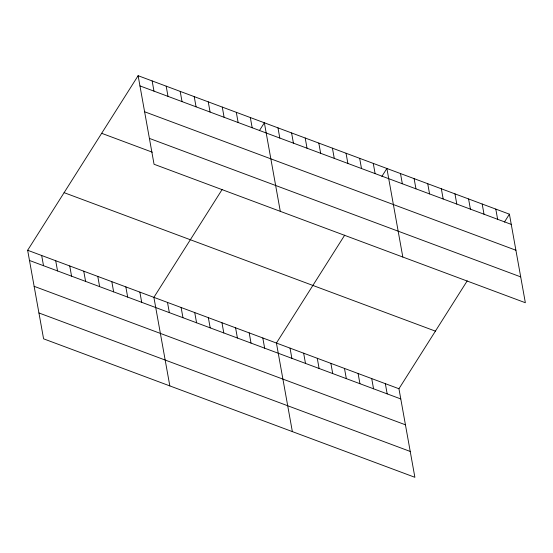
<?xml version="1.0" encoding="UTF-8"?>
<svg xmlns="http://www.w3.org/2000/svg" width="553" height="553" viewBox="0 0 553 553"><rect width="100%" height="100%" fill="white"/><g stroke="black" fill="none" stroke-linecap="round" stroke-linejoin="round"><path stroke-width="0.83" d="M467.216 280.862L398.948 388.745L414.881 477.301L43.583 338.823L27.65 250.267L138.119 75.699L509.417 214.177L525.35 302.733L154.052 164.255L138.119 75.699M222.161 189.465L153.893 297.348L169.826 385.904M259.343 130.702L264.362 122.78L280.295 211.336M344.692 235.163L276.424 343.047L292.357 431.603M381.874 176.4L386.886 168.478L402.819 257.034M504.405 222.099L509.417 214.177M139.95 85.902L511.255 224.38M144.603 111.761L515.908 250.239M149.4 138.402L520.698 276.88M101.662 133.308L152.317 152.199M64.107 192.658L435.405 331.136M27.65 250.267L398.948 388.745M29.489 260.47L400.787 398.948M34.141 286.33L405.439 424.808M38.931 312.963L410.229 451.442M495.799 209.103L497.638 219.306M482.188 204.022L484.027 214.225M468.571 198.949L470.409 209.152M454.96 193.868L456.792 204.071M441.342 188.794L443.181 198.997M427.732 183.714L429.563 193.916M414.114 178.633L415.953 188.843M400.503 173.559L402.335 183.762M373.275 163.405L375.107 173.607M359.657 158.324L361.496 168.527M346.047 153.25L347.878 163.453M385.337 383.664L387.169 393.874M332.429 148.169L334.268 158.372M371.72 378.591L373.558 388.794M318.818 143.096L320.65 153.299M358.109 373.51L359.941 383.72M305.201 138.015L307.039 148.218M344.491 368.436L346.33 378.639M291.59 132.941L293.422 143.144M330.881 363.356L332.712 373.558M277.972 127.861L279.811 138.063M317.263 358.282L319.102 368.485M303.652 353.201L305.484 363.404M250.329 117.554L252.168 127.757M290.035 348.127L291.873 358.33M236.304 112.321L238.143 122.524M222.278 107.088L224.11 117.291M262.806 337.973L264.645 348.176M208.253 101.856L210.085 112.059M249.196 332.892L251.027 343.095M194.221 96.623L196.059 106.833M235.578 327.811L237.417 338.021M221.96 322.738L223.799 332.941M180.195 91.397L182.034 101.6M208.35 317.657L210.188 327.867M166.17 86.164L168.008 96.367M194.732 312.583L196.571 322.786M152.144 80.932L153.976 91.134M181.121 307.503L182.96 317.705M167.504 302.429L169.342 312.632M139.868 292.115L141.699 302.325M125.835 286.889L127.674 297.092M111.81 281.657L113.648 291.86M97.784 276.424L99.623 286.627M83.759 271.191L85.591 281.394M69.733 265.958L71.565 276.168M55.701 260.733L57.54 270.935M41.675 255.5L43.514 265.703"/></g></svg>
